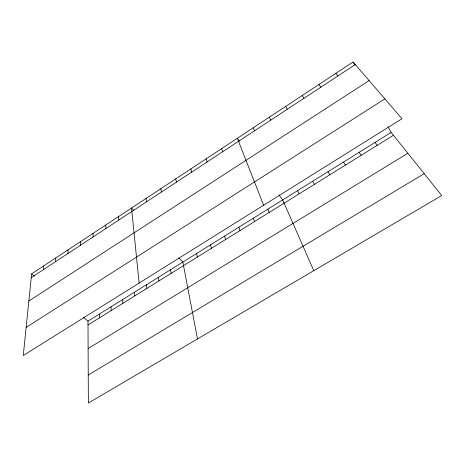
<?xml version="1.0" encoding="UTF-8"?>
<svg xmlns="http://www.w3.org/2000/svg" width="465" height="465" viewBox="0 0 465 465"><rect width="100%" height="100%" fill="white"/><g stroke="black" fill="none" stroke-linecap="round" stroke-linejoin="round"><path stroke-width="0.7" d="M80.474 245.253L80.509 241.655M67.966 253.477L68.093 249.839M55.597 261.615L55.812 257.935M43.361 269.659L43.664 265.945M31.637 273.868L23.25 355.539L401.981 118.726L353.092 61.979L31.637 273.868L34.387 276.169M31.254 277.622L355.289 64.53M28.853 301.012L369.1 80.555M26.139 327.395L384.886 98.882M87.984 321.158L391.117 132.415L441.75 195.532L88.367 403.021L87.984 321.158L83.613 317.49M88.001 324.959L393.425 135.292M88.112 348.57L407.857 153.281M88.234 375.011L424.208 173.666M133.908 210.523L131.537 208.018L139.128 283.08M178.874 257.912L182.844 262.097L197.509 338.939M335.893 73.313L337.933 75.94M375.052 142.418L377.225 145.347M239.44 141.139L237.336 138.279L263.632 205.234M278.959 194.905L282.662 199.944L313.765 270.677M318.92 84.502L320.815 87.199M359.183 152.293L361.224 155.287M302.174 95.54L303.918 98.313M343.507 162.058L345.419 165.098M328.023 171.701L329.807 174.799M285.65 106.433L287.248 109.275M353.092 61.979L354.772 65.094M388.019 126.678L391.117 132.415M312.718 181.228L314.387 184.373M269.334 117.186L270.799 120.092M297.6 190.638L299.146 193.841M253.233 127.799L254.558 130.77M267.898 209.134L269.212 212.429M253.309 218.219L254.506 221.561M221.648 148.626L222.706 151.718M238.888 227.199L239.975 230.582M206.152 158.838L207.088 161.989M224.63 236.075L225.618 239.498M210.54 244.852L211.418 248.316M190.853 168.923L191.667 172.131M196.614 253.524L197.387 257.029M175.747 178.88L176.438 182.146M160.826 188.714L161.402 192.033M170.562 269.741L171.149 273.321M158.408 277.309L158.908 280.924M146.091 198.427L146.551 201.798M146.37 284.801L146.789 288.451M134.461 292.223L134.792 295.903M118.569 216.568L118.819 220.038M122.667 299.565L122.917 303.273M110.99 306.836L111.164 310.574M105.741 225.025L105.892 228.536M99.429 314.032L99.527 317.804M93.058 233.383L93.11 236.941"/></g></svg>
